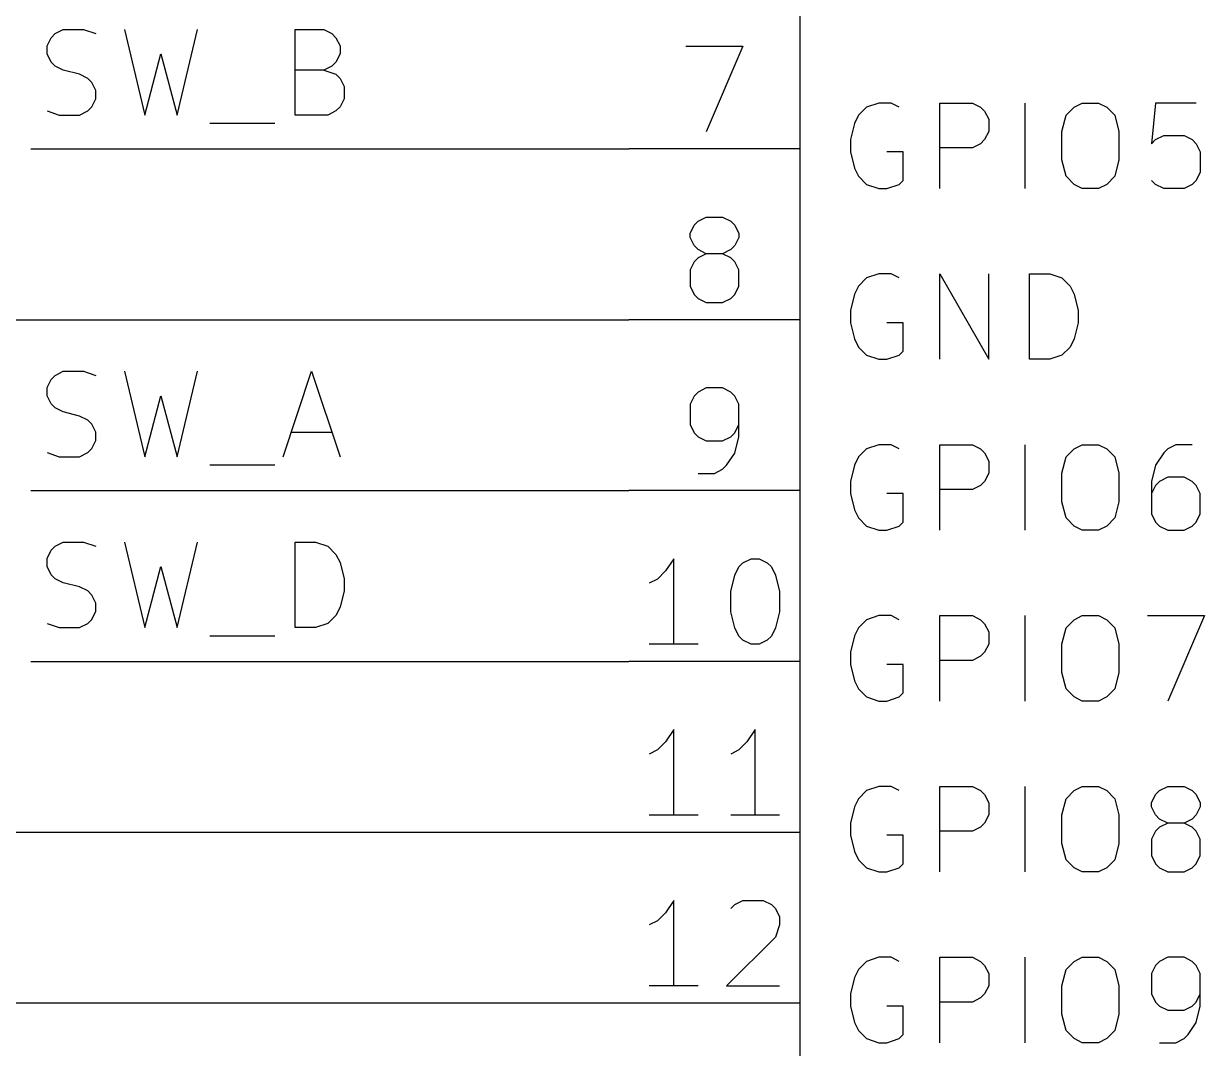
# Model space of a CAD drawing. Extents: x 0.4 to 11.3, y -7.9 to -0.4.
# Drawn here: x 4.546 to 5.237, y -2.676 to -2.077 of the extents above; entities that cross this region are included whole.
import ezdxf

# ---------------------------------------------------------------- set-up
doc = ezdxf.new("R2010")
doc.units = 0
doc.header["$MEASUREMENT"] = 0
for name, color, linetype in [('CYAN2', 4, 'CONTINUOUS'), ('GRAY1', 251, 'CONTINUOUS'), ('GREEN3', 91, 'CONTINUOUS'), ('LYELLOW', 51, 'CONTINUOUS'), ('RED2', 1, 'CONTINUOUS'), ('RED3', 11, 'CONTINUOUS')]:
    doc.layers.add(name, color=color, linetype=linetype)

msp = doc.modelspace()

# ---------------------------------------------------------------- linework, layer by layer
at = {"layer": 'CYAN2', "linetype": 'CONTINUOUS'}
for p, q in [((5.03905, -2.12551), (5.03428, -2.13028)), ((5.03905, -2.12551), (5.03428, -2.13028)), ((5.04619, -2.12313), (5.03905, -2.12551)), ((5.04619, -2.12313), (5.03905, -2.12551)), ((5.05333, -2.12313), (5.04619, -2.12313)), ((5.05333, -2.12313), (5.04619, -2.12313)), ((5.05809, -2.12551), (5.05333, -2.12313)), ((5.05809, -2.12551), (5.05333, -2.12313)), ((5.0819, -2.17313), (5.0819, -2.12313)), ((5.0819, -2.12313), (5.10095, -2.12313)), ((5.0819, -2.17313), (5.0819, -2.12313)), ((5.0819, -2.12313), (5.10095, -2.12313)), ((5.10095, -2.12313), (5.10571, -2.12551)), ((5.10095, -2.12313), (5.10571, -2.12551)), ((5.10571, -2.12551), (5.10809, -2.12789)), ((5.10571, -2.12551), (5.10809, -2.12789)), ((5.1319, -2.17313), (5.1319, -2.12313)), ((5.1319, -2.17313), (5.1319, -2.12313)), ((5.15571, -2.13028), (5.16048, -2.12551)), ((5.15571, -2.13028), (5.16048, -2.12551)), ((5.16048, -2.12551), (5.16524, -2.12313)), ((5.16048, -2.12551), (5.16524, -2.12313)), ((5.16524, -2.12313), (5.17476, -2.12313)), ((5.16524, -2.12313), (5.17476, -2.12313)), ((5.17476, -2.12313), (5.17952, -2.12551)), ((5.17476, -2.12313), (5.17952, -2.12551)), ((5.17952, -2.12551), (5.18428, -2.13028)), ((5.17952, -2.12551), (5.18428, -2.13028)), ((5.20809, -2.12313), (5.20572, -2.14694)), ((5.20809, -2.12313), (5.20572, -2.14694)), ((5.23191, -2.12313), (5.20809, -2.12313)), ((5.23191, -2.12313), (5.20809, -2.12313)), ((5.03428, -2.13028), (5.0319, -2.13504)), ((5.03428, -2.13028), (5.0319, -2.13504)), ((5.10809, -2.12789), (5.11047, -2.13265)), ((5.10809, -2.12789), (5.11047, -2.13265)), ((5.11047, -2.13265), (5.11047, -2.1398)), ((5.11047, -2.13265), (5.11047, -2.1398)), ((5.15333, -2.1398), (5.15571, -2.13028)), ((5.15333, -2.1398), (5.15571, -2.13028)), ((5.18428, -2.13028), (5.18667, -2.1398)), ((5.18428, -2.13028), (5.18667, -2.1398)), ((5.0319, -2.13504), (5.02952, -2.14456)), ((5.0319, -2.13504), (5.02952, -2.14456)), ((5.11047, -2.1398), (5.10809, -2.14456)), ((5.11047, -2.1398), (5.10809, -2.14456)), ((5.15333, -2.15646), (5.15333, -2.1398)), ((5.15333, -2.15646), (5.15333, -2.1398)), ((5.18667, -2.1398), (5.18667, -2.15646)), ((5.18667, -2.1398), (5.18667, -2.15646)), ((5.02952, -2.14456), (5.02952, -2.1517)), ((5.02952, -2.14456), (5.02952, -2.1517)), ((5.10571, -2.14694), (5.10095, -2.14932)), ((5.10571, -2.14694), (5.10095, -2.14932)), ((5.10809, -2.14456), (5.10571, -2.14694)), ((5.10809, -2.14456), (5.10571, -2.14694)), ((5.20572, -2.14694), (5.20809, -2.14456)), ((5.20572, -2.14694), (5.20809, -2.14456)), ((5.20809, -2.14456), (5.21286, -2.14218)), ((5.20809, -2.14456), (5.21286, -2.14218)), ((5.21286, -2.14218), (5.22476, -2.14218)), ((5.21286, -2.14218), (5.22476, -2.14218)), ((5.22476, -2.14218), (5.22952, -2.14456)), ((5.22476, -2.14218), (5.22952, -2.14456)), ((5.22952, -2.14456), (5.23191, -2.14694)), ((5.22952, -2.14456), (5.23191, -2.14694)), ((5.23191, -2.14694), (5.23429, -2.1517)), ((5.23191, -2.14694), (5.23429, -2.1517)), ((5.02952, -2.1517), (5.0319, -2.16122)), ((5.02952, -2.1517), (5.0319, -2.16122)), ((5.06047, -2.1517), (5.05095, -2.1517)), ((5.06047, -2.1517), (5.05095, -2.1517)), ((5.06047, -2.16837), (5.06047, -2.1517)), ((5.06047, -2.16837), (5.06047, -2.1517)), ((5.10095, -2.14932), (5.0819, -2.14932)), ((5.10095, -2.14932), (5.0819, -2.14932)), ((5.23429, -2.1517), (5.23429, -2.16361)), ((5.23429, -2.1517), (5.23429, -2.16361)), ((5.0319, -2.16122), (5.03428, -2.16599)), ((5.0319, -2.16122), (5.03428, -2.16599)), ((5.15571, -2.16599), (5.15333, -2.15646)), ((5.15571, -2.16599), (5.15333, -2.15646)), ((5.18667, -2.15646), (5.18428, -2.16599)), ((5.18667, -2.15646), (5.18428, -2.16599)), ((5.03428, -2.16599), (5.03905, -2.17075)), ((5.03428, -2.16599), (5.03905, -2.17075)), ((5.05809, -2.17075), (5.06047, -2.16837)), ((5.05809, -2.17075), (5.06047, -2.16837)), ((5.16048, -2.17075), (5.15571, -2.16599)), ((5.16048, -2.17075), (5.15571, -2.16599)), ((5.18428, -2.16599), (5.17952, -2.17075)), ((5.18428, -2.16599), (5.17952, -2.17075)), ((5.20809, -2.17075), (5.20572, -2.16837)), ((5.20809, -2.17075), (5.20572, -2.16837)), ((5.23191, -2.16837), (5.22952, -2.17075)), ((5.23191, -2.16837), (5.22952, -2.17075)), ((5.23429, -2.16361), (5.23191, -2.16837)), ((5.23429, -2.16361), (5.23191, -2.16837)), ((5.03905, -2.17075), (5.04619, -2.17313)), ((5.03905, -2.17075), (5.04619, -2.17313)), ((5.04619, -2.17313), (5.05095, -2.17313)), ((5.04619, -2.17313), (5.05095, -2.17313)), ((5.05095, -2.17313), (5.05809, -2.17075)), ((5.05095, -2.17313), (5.05809, -2.17075)), ((5.16524, -2.17313), (5.16048, -2.17075)), ((5.16524, -2.17313), (5.16048, -2.17075)), ((5.17476, -2.17313), (5.16524, -2.17313)), ((5.17476, -2.17313), (5.16524, -2.17313)), ((5.17952, -2.17075), (5.17476, -2.17313)), ((5.17952, -2.17075), (5.17476, -2.17313)), ((5.21286, -2.17313), (5.20809, -2.17075)), ((5.21286, -2.17313), (5.20809, -2.17075)), ((5.22476, -2.17313), (5.21286, -2.17313)), ((5.22476, -2.17313), (5.21286, -2.17313)), ((5.22952, -2.17075), (5.22476, -2.17313)), ((5.22952, -2.17075), (5.22476, -2.17313)), ((5.04619, -2.22313), (5.03905, -2.22551)), ((5.04619, -2.22313), (5.03905, -2.22551)), ((5.05333, -2.22313), (5.04619, -2.22313)), ((5.05333, -2.22313), (5.04619, -2.22313)), ((5.05809, -2.22551), (5.05333, -2.22313)), ((5.05809, -2.22551), (5.05333, -2.22313)), ((5.0819, -2.27313), (5.0819, -2.22313)), ((5.0819, -2.22313), (5.11047, -2.27313)), ((5.0819, -2.27313), (5.0819, -2.22313)), ((5.0819, -2.22313), (5.11047, -2.27313)), ((5.11047, -2.27313), (5.11047, -2.22313)), ((5.11047, -2.27313), (5.11047, -2.22313)), ((5.13428, -2.27313), (5.13428, -2.22313)), ((5.13428, -2.22313), (5.14619, -2.22313)), ((5.13428, -2.27313), (5.13428, -2.22313)), ((5.13428, -2.22313), (5.14619, -2.22313)), ((5.14619, -2.22313), (5.15333, -2.22551)), ((5.14619, -2.22313), (5.15333, -2.22551)), ((5.03428, -2.23028), (5.0319, -2.23504)), ((5.03428, -2.23028), (5.0319, -2.23504)), ((5.03905, -2.22551), (5.03428, -2.23028)), ((5.03905, -2.22551), (5.03428, -2.23028)), ((5.15333, -2.22551), (5.15809, -2.23028)), ((5.15333, -2.22551), (5.15809, -2.23028)), ((5.15809, -2.23028), (5.16048, -2.23504)), ((5.15809, -2.23028), (5.16048, -2.23504)), ((5.0319, -2.23504), (5.02952, -2.24456)), ((5.0319, -2.23504), (5.02952, -2.24456)), ((5.16048, -2.23504), (5.16285, -2.24456)), ((5.16048, -2.23504), (5.16285, -2.24456)), ((5.02952, -2.24456), (5.02952, -2.2517)), ((5.02952, -2.24456), (5.02952, -2.2517)), ((5.16285, -2.24456), (5.16285, -2.2517)), ((5.16285, -2.24456), (5.16285, -2.2517)), ((5.02952, -2.2517), (5.0319, -2.26122)), ((5.02952, -2.2517), (5.0319, -2.26122)), ((5.06047, -2.2517), (5.05095, -2.2517)), ((5.06047, -2.2517), (5.05095, -2.2517)), ((5.06047, -2.26837), (5.06047, -2.2517)), ((5.06047, -2.26837), (5.06047, -2.2517)), ((5.16285, -2.2517), (5.16048, -2.26122)), ((5.16285, -2.2517), (5.16048, -2.26122)), ((5.0319, -2.26122), (5.03428, -2.26599)), ((5.0319, -2.26122), (5.03428, -2.26599)), ((5.03428, -2.26599), (5.03905, -2.27075)), ((5.03428, -2.26599), (5.03905, -2.27075)), ((5.15809, -2.26599), (5.15333, -2.27075)), ((5.15809, -2.26599), (5.15333, -2.27075)), ((5.16048, -2.26122), (5.15809, -2.26599)), ((5.16048, -2.26122), (5.15809, -2.26599)), ((5.03905, -2.27075), (5.04619, -2.27313)), ((5.03905, -2.27075), (5.04619, -2.27313)), ((5.05095, -2.27313), (5.05809, -2.27075)), ((5.05095, -2.27313), (5.05809, -2.27075)), ((5.05809, -2.27075), (5.06047, -2.26837)), ((5.05809, -2.27075), (5.06047, -2.26837)), ((5.15333, -2.27075), (5.14619, -2.27313)), ((5.15333, -2.27075), (5.14619, -2.27313)), ((5.04619, -2.27313), (5.05095, -2.27313)), ((5.04619, -2.27313), (5.05095, -2.27313)), ((5.14619, -2.27313), (5.13428, -2.27313)), ((5.14619, -2.27313), (5.13428, -2.27313)), ((5.03905, -2.32551), (5.03428, -2.33028)), ((5.03905, -2.32551), (5.03428, -2.33028)), ((5.04619, -2.32313), (5.03905, -2.32551)), ((5.04619, -2.32313), (5.03905, -2.32551)), ((5.05333, -2.32313), (5.04619, -2.32313)), ((5.05333, -2.32313), (5.04619, -2.32313)), ((5.05809, -2.32551), (5.05333, -2.32313)), ((5.05809, -2.32551), (5.05333, -2.32313)), ((5.0819, -2.37313), (5.0819, -2.32313)), ((5.0819, -2.32313), (5.10095, -2.32313)), ((5.0819, -2.37313), (5.0819, -2.32313)), ((5.0819, -2.32313), (5.10095, -2.32313)), ((5.10095, -2.32313), (5.10571, -2.32551)), ((5.10095, -2.32313), (5.10571, -2.32551)), ((5.10571, -2.32551), (5.10809, -2.32789)), ((5.10571, -2.32551), (5.10809, -2.32789)), ((5.10809, -2.32789), (5.11047, -2.33265)), ((5.10809, -2.32789), (5.11047, -2.33265)), ((5.1319, -2.37313), (5.1319, -2.32313)), ((5.1319, -2.37313), (5.1319, -2.32313)), ((5.15571, -2.33028), (5.16048, -2.32551)), ((5.15571, -2.33028), (5.16048, -2.32551)), ((5.16048, -2.32551), (5.16524, -2.32313)), ((5.16048, -2.32551), (5.16524, -2.32313)), ((5.16524, -2.32313), (5.17476, -2.32313)), ((5.16524, -2.32313), (5.17476, -2.32313)), ((5.17476, -2.32313), (5.17952, -2.32551)), ((5.17476, -2.32313), (5.17952, -2.32551)), ((5.17952, -2.32551), (5.18428, -2.33028)), ((5.17952, -2.32551), (5.18428, -2.33028)), ((5.21286, -2.32789), (5.20809, -2.33504)), ((5.21286, -2.32789), (5.20809, -2.33504)), ((5.21524, -2.32551), (5.21286, -2.32789)), ((5.21524, -2.32551), (5.21286, -2.32789)), ((5.22, -2.32313), (5.21524, -2.32551)), ((5.22, -2.32313), (5.21524, -2.32551)), ((5.22952, -2.32313), (5.22, -2.32313)), ((5.22952, -2.32313), (5.22, -2.32313)), ((5.0319, -2.33504), (5.02952, -2.34456)), ((5.0319, -2.33504), (5.02952, -2.34456)), ((5.03428, -2.33028), (5.0319, -2.33504)), ((5.03428, -2.33028), (5.0319, -2.33504)), ((5.11047, -2.33265), (5.11047, -2.3398)), ((5.11047, -2.33265), (5.11047, -2.3398)), ((5.15333, -2.3398), (5.15571, -2.33028)), ((5.15333, -2.3398), (5.15571, -2.33028)), ((5.18428, -2.33028), (5.18667, -2.3398)), ((5.18428, -2.33028), (5.18667, -2.3398)), ((5.20809, -2.33504), (5.20572, -2.34456)), ((5.20809, -2.33504), (5.20572, -2.34456)), ((5.11047, -2.3398), (5.10809, -2.34456)), ((5.11047, -2.3398), (5.10809, -2.34456)), ((5.15333, -2.35646), (5.15333, -2.3398)), ((5.15333, -2.35646), (5.15333, -2.3398)), ((5.18667, -2.3398), (5.18667, -2.35646)), ((5.18667, -2.3398), (5.18667, -2.35646)), ((5.02952, -2.34456), (5.02952, -2.3517)), ((5.02952, -2.34456), (5.02952, -2.3517)), ((5.10571, -2.34694), (5.10095, -2.34932)), ((5.10571, -2.34694), (5.10095, -2.34932)), ((5.10809, -2.34456), (5.10571, -2.34694)), ((5.10809, -2.34456), (5.10571, -2.34694)), ((5.20572, -2.34456), (5.20572, -2.36361)), ((5.20572, -2.34456), (5.20572, -2.36361)), ((5.20809, -2.34694), (5.20572, -2.3517)), ((5.20809, -2.34694), (5.20572, -2.3517)), ((5.21048, -2.34456), (5.20809, -2.34694)), ((5.21048, -2.34456), (5.20809, -2.34694)), ((5.21524, -2.34218), (5.21048, -2.34456)), ((5.21524, -2.34218), (5.21048, -2.34456)), ((5.22476, -2.34218), (5.21524, -2.34218)), ((5.22476, -2.34218), (5.21524, -2.34218)), ((5.22952, -2.34456), (5.22476, -2.34218)), ((5.22952, -2.34456), (5.22476, -2.34218)), ((5.23191, -2.34694), (5.22952, -2.34456)), ((5.23191, -2.34694), (5.22952, -2.34456)), ((5.23429, -2.3517), (5.23191, -2.34694)), ((5.23429, -2.3517), (5.23191, -2.34694)), ((5.02952, -2.3517), (5.0319, -2.36122)), ((5.02952, -2.3517), (5.0319, -2.36122)), ((5.06047, -2.3517), (5.05095, -2.3517)), ((5.06047, -2.3517), (5.05095, -2.3517)), ((5.06047, -2.36837), (5.06047, -2.3517)), ((5.06047, -2.36837), (5.06047, -2.3517)), ((5.10095, -2.34932), (5.0819, -2.34932)), ((5.10095, -2.34932), (5.0819, -2.34932)), ((5.23429, -2.36361), (5.23429, -2.3517)), ((5.23429, -2.36361), (5.23429, -2.3517)), ((5.0319, -2.36122), (5.03428, -2.36599)), ((5.0319, -2.36122), (5.03428, -2.36599)), ((5.15571, -2.36599), (5.15333, -2.35646)), ((5.15571, -2.36599), (5.15333, -2.35646)), ((5.18667, -2.35646), (5.18428, -2.36599)), ((5.18667, -2.35646), (5.18428, -2.36599)), ((5.03428, -2.36599), (5.03905, -2.37075)), ((5.03428, -2.36599), (5.03905, -2.37075)), ((5.05809, -2.37075), (5.06047, -2.36837)), ((5.05809, -2.37075), (5.06047, -2.36837)), ((5.16048, -2.37075), (5.15571, -2.36599)), ((5.16048, -2.37075), (5.15571, -2.36599)), ((5.18428, -2.36599), (5.17952, -2.37075)), ((5.18428, -2.36599), (5.17952, -2.37075)), ((5.20572, -2.36361), (5.20809, -2.36837)), ((5.20572, -2.36361), (5.20809, -2.36837)), ((5.20809, -2.36837), (5.21048, -2.37075)), ((5.20809, -2.36837), (5.21048, -2.37075)), ((5.22952, -2.37075), (5.23191, -2.36837)), ((5.22952, -2.37075), (5.23191, -2.36837)), ((5.23191, -2.36837), (5.23429, -2.36361)), ((5.23191, -2.36837), (5.23429, -2.36361)), ((5.03905, -2.37075), (5.04619, -2.37313)), ((5.03905, -2.37075), (5.04619, -2.37313)), ((5.04619, -2.37313), (5.05095, -2.37313)), ((5.04619, -2.37313), (5.05095, -2.37313)), ((5.05095, -2.37313), (5.05809, -2.37075)), ((5.05095, -2.37313), (5.05809, -2.37075)), ((5.16524, -2.37313), (5.16048, -2.37075)), ((5.16524, -2.37313), (5.16048, -2.37075)), ((5.17476, -2.37313), (5.16524, -2.37313)), ((5.17476, -2.37313), (5.16524, -2.37313)), ((5.17952, -2.37075), (5.17476, -2.37313)), ((5.17952, -2.37075), (5.17476, -2.37313)), ((5.21048, -2.37075), (5.21524, -2.37313)), ((5.21048, -2.37075), (5.21524, -2.37313)), ((5.21524, -2.37313), (5.22476, -2.37313)), ((5.21524, -2.37313), (5.22476, -2.37313)), ((5.22476, -2.37313), (5.22952, -2.37075)), ((5.22476, -2.37313), (5.22952, -2.37075)), ((5.04619, -2.42313), (5.03905, -2.42551)), ((5.04619, -2.42313), (5.03905, -2.42551)), ((5.05333, -2.42313), (5.04619, -2.42313)), ((5.05333, -2.42313), (5.04619, -2.42313)), ((5.05809, -2.42551), (5.05333, -2.42313)), ((5.05809, -2.42551), (5.05333, -2.42313)), ((5.0819, -2.47313), (5.0819, -2.42313)), ((5.0819, -2.42313), (5.10095, -2.42313)), ((5.0819, -2.47313), (5.0819, -2.42313)), ((5.0819, -2.42313), (5.10095, -2.42313)), ((5.10095, -2.42313), (5.10571, -2.42551)), ((5.10095, -2.42313), (5.10571, -2.42551)), ((5.1319, -2.47313), (5.1319, -2.42313)), ((5.1319, -2.47313), (5.1319, -2.42313)), ((5.16048, -2.42551), (5.16524, -2.42313)), ((5.16048, -2.42551), (5.16524, -2.42313)), ((5.16524, -2.42313), (5.17476, -2.42313)), ((5.16524, -2.42313), (5.17476, -2.42313)), ((5.17476, -2.42313), (5.17952, -2.42551)), ((5.17476, -2.42313), (5.17952, -2.42551)), ((5.20333, -2.42313), (5.23667, -2.42313)), ((5.20333, -2.42313), (5.23667, -2.42313)), ((5.23667, -2.42313), (5.21524, -2.47313)), ((5.23667, -2.42313), (5.21524, -2.47313)), ((5.03428, -2.43028), (5.0319, -2.43504)), ((5.03428, -2.43028), (5.0319, -2.43504)), ((5.03905, -2.42551), (5.03428, -2.43028)), ((5.03905, -2.42551), (5.03428, -2.43028)), ((5.10571, -2.42551), (5.10809, -2.42789)), ((5.10571, -2.42551), (5.10809, -2.42789)), ((5.10809, -2.42789), (5.11047, -2.43265)), ((5.10809, -2.42789), (5.11047, -2.43265)), ((5.15333, -2.4398), (5.15571, -2.43028)), ((5.15333, -2.4398), (5.15571, -2.43028)), ((5.15571, -2.43028), (5.16048, -2.42551)), ((5.15571, -2.43028), (5.16048, -2.42551)), ((5.17952, -2.42551), (5.18428, -2.43028)), ((5.17952, -2.42551), (5.18428, -2.43028)), ((5.18428, -2.43028), (5.18667, -2.4398)), ((5.18428, -2.43028), (5.18667, -2.4398)), ((5.0319, -2.43504), (5.02952, -2.44456)), ((5.0319, -2.43504), (5.02952, -2.44456)), ((5.11047, -2.43265), (5.11047, -2.4398)), ((5.11047, -2.43265), (5.11047, -2.4398)), ((5.02952, -2.44456), (5.02952, -2.4517)), ((5.02952, -2.44456), (5.02952, -2.4517)), ((5.10809, -2.44456), (5.10571, -2.44694)), ((5.10809, -2.44456), (5.10571, -2.44694)), ((5.11047, -2.4398), (5.10809, -2.44456)), ((5.11047, -2.4398), (5.10809, -2.44456)), ((5.15333, -2.45646), (5.15333, -2.4398)), ((5.15333, -2.45646), (5.15333, -2.4398)), ((5.18667, -2.4398), (5.18667, -2.45646)), ((5.18667, -2.4398), (5.18667, -2.45646)), ((5.02952, -2.4517), (5.0319, -2.46122)), ((5.02952, -2.4517), (5.0319, -2.46122)), ((5.06047, -2.4517), (5.05095, -2.4517)), ((5.06047, -2.4517), (5.05095, -2.4517)), ((5.06047, -2.46837), (5.06047, -2.4517)), ((5.06047, -2.46837), (5.06047, -2.4517)), ((5.10095, -2.44932), (5.0819, -2.44932)), ((5.10095, -2.44932), (5.0819, -2.44932)), ((5.10571, -2.44694), (5.10095, -2.44932)), ((5.10571, -2.44694), (5.10095, -2.44932)), ((5.15571, -2.46599), (5.15333, -2.45646)), ((5.15571, -2.46599), (5.15333, -2.45646)), ((5.18667, -2.45646), (5.18428, -2.46599)), ((5.18667, -2.45646), (5.18428, -2.46599)), ((5.0319, -2.46122), (5.03428, -2.46599)), ((5.0319, -2.46122), (5.03428, -2.46599)), ((5.03428, -2.46599), (5.03905, -2.47075)), ((5.03428, -2.46599), (5.03905, -2.47075)), ((5.16048, -2.47075), (5.15571, -2.46599)), ((5.16048, -2.47075), (5.15571, -2.46599)), ((5.18428, -2.46599), (5.17952, -2.47075)), ((5.18428, -2.46599), (5.17952, -2.47075)), ((5.03905, -2.47075), (5.04619, -2.47313)), ((5.03905, -2.47075), (5.04619, -2.47313)), ((5.04619, -2.47313), (5.05095, -2.47313)), ((5.04619, -2.47313), (5.05095, -2.47313)), ((5.05095, -2.47313), (5.05809, -2.47075)), ((5.05095, -2.47313), (5.05809, -2.47075)), ((5.05809, -2.47075), (5.06047, -2.46837)), ((5.05809, -2.47075), (5.06047, -2.46837)), ((5.16524, -2.47313), (5.16048, -2.47075)), ((5.16524, -2.47313), (5.16048, -2.47075)), ((5.17476, -2.47313), (5.16524, -2.47313)), ((5.17476, -2.47313), (5.16524, -2.47313)), ((5.17952, -2.47075), (5.17476, -2.47313)), ((5.17952, -2.47075), (5.17476, -2.47313)), ((5.03905, -2.52551), (5.03428, -2.53028)), ((5.03905, -2.52551), (5.03428, -2.53028)), ((5.04619, -2.52313), (5.03905, -2.52551)), ((5.04619, -2.52313), (5.03905, -2.52551)), ((5.05333, -2.52313), (5.04619, -2.52313)), ((5.05333, -2.52313), (5.04619, -2.52313)), ((5.05809, -2.52551), (5.05333, -2.52313)), ((5.05809, -2.52551), (5.05333, -2.52313)), ((5.0819, -2.57313), (5.0819, -2.52313)), ((5.0819, -2.52313), (5.10095, -2.52313)), ((5.0819, -2.57313), (5.0819, -2.52313)), ((5.0819, -2.52313), (5.10095, -2.52313)), ((5.10095, -2.52313), (5.10571, -2.52551)), ((5.10095, -2.52313), (5.10571, -2.52551)), ((5.10571, -2.52551), (5.10809, -2.52789)), ((5.10571, -2.52551), (5.10809, -2.52789)), ((5.10809, -2.52789), (5.11047, -2.53265)), ((5.10809, -2.52789), (5.11047, -2.53265)), ((5.1319, -2.57313), (5.1319, -2.52313)), ((5.1319, -2.57313), (5.1319, -2.52313)), ((5.15571, -2.53028), (5.16048, -2.52551)), ((5.15571, -2.53028), (5.16048, -2.52551)), ((5.16048, -2.52551), (5.16524, -2.52313)), ((5.16048, -2.52551), (5.16524, -2.52313)), ((5.16524, -2.52313), (5.17476, -2.52313)), ((5.16524, -2.52313), (5.17476, -2.52313)), ((5.17476, -2.52313), (5.17952, -2.52551)), ((5.17476, -2.52313), (5.17952, -2.52551)), ((5.17952, -2.52551), (5.18428, -2.53028)), ((5.17952, -2.52551), (5.18428, -2.53028)), ((5.20572, -2.53265), (5.20809, -2.52789)), ((5.20572, -2.53265), (5.20809, -2.52789)), ((5.20809, -2.52789), (5.21048, -2.52551)), ((5.20809, -2.52789), (5.21048, -2.52551)), ((5.21048, -2.52551), (5.21524, -2.52313)), ((5.21048, -2.52551), (5.21524, -2.52313)), ((5.21524, -2.52313), (5.22476, -2.52313)), ((5.21524, -2.52313), (5.22476, -2.52313)), ((5.22476, -2.52313), (5.22952, -2.52551)), ((5.22476, -2.52313), (5.22952, -2.52551)), ((5.22952, -2.52551), (5.23191, -2.52789)), ((5.22952, -2.52551), (5.23191, -2.52789)), ((5.23191, -2.52789), (5.23429, -2.53265)), ((5.23191, -2.52789), (5.23429, -2.53265)), ((5.0319, -2.53504), (5.02952, -2.54456)), ((5.0319, -2.53504), (5.02952, -2.54456)), ((5.03428, -2.53028), (5.0319, -2.53504)), ((5.03428, -2.53028), (5.0319, -2.53504)), ((5.11047, -2.53265), (5.11047, -2.5398)), ((5.11047, -2.53265), (5.11047, -2.5398)), ((5.15333, -2.5398), (5.15571, -2.53028)), ((5.15333, -2.5398), (5.15571, -2.53028)), ((5.18428, -2.53028), (5.18667, -2.5398)), ((5.18428, -2.53028), (5.18667, -2.5398)), ((5.20572, -2.53504), (5.20572, -2.53265)), ((5.20572, -2.53504), (5.20572, -2.53265)), ((5.20809, -2.5398), (5.20572, -2.53504)), ((5.20809, -2.5398), (5.20572, -2.53504)), ((5.23429, -2.53504), (5.23191, -2.5398)), ((5.23429, -2.53504), (5.23191, -2.5398)), ((5.23429, -2.53265), (5.23429, -2.53504)), ((5.23429, -2.53265), (5.23429, -2.53504)), ((5.11047, -2.5398), (5.10809, -2.54456)), ((5.11047, -2.5398), (5.10809, -2.54456)), ((5.15333, -2.55646), (5.15333, -2.5398)), ((5.15333, -2.55646), (5.15333, -2.5398)), ((5.18667, -2.5398), (5.18667, -2.55646)), ((5.18667, -2.5398), (5.18667, -2.55646)), ((5.21048, -2.54218), (5.20809, -2.5398)), ((5.21048, -2.54218), (5.20809, -2.5398)), ((5.21524, -2.54456), (5.21048, -2.54218)), ((5.21524, -2.54456), (5.21048, -2.54218)), ((5.22952, -2.54218), (5.22476, -2.54456)), ((5.22952, -2.54218), (5.22476, -2.54456)), ((5.23191, -2.5398), (5.22952, -2.54218)), ((5.23191, -2.5398), (5.22952, -2.54218)), ((5.02952, -2.54456), (5.02952, -2.5517)), ((5.02952, -2.54456), (5.02952, -2.5517)), ((5.10571, -2.54694), (5.10095, -2.54932)), ((5.10571, -2.54694), (5.10095, -2.54932)), ((5.10809, -2.54456), (5.10571, -2.54694)), ((5.10809, -2.54456), (5.10571, -2.54694)), ((5.21048, -2.54694), (5.20809, -2.54932)), ((5.21048, -2.54694), (5.20809, -2.54932)), ((5.21524, -2.54456), (5.21048, -2.54694)), ((5.21524, -2.54456), (5.21048, -2.54694)), ((5.22476, -2.54456), (5.21524, -2.54456)), ((5.22476, -2.54456), (5.21524, -2.54456)), ((5.22952, -2.54694), (5.22476, -2.54456)), ((5.22952, -2.54694), (5.22476, -2.54456)), ((5.23191, -2.54932), (5.22952, -2.54694)), ((5.23191, -2.54932), (5.22952, -2.54694)), ((5.02952, -2.5517), (5.0319, -2.56122)), ((5.02952, -2.5517), (5.0319, -2.56122)), ((5.06047, -2.5517), (5.05095, -2.5517)), ((5.06047, -2.5517), (5.05095, -2.5517)), ((5.06047, -2.56837), (5.06047, -2.5517)), ((5.06047, -2.56837), (5.06047, -2.5517)), ((5.10095, -2.54932), (5.0819, -2.54932)), ((5.10095, -2.54932), (5.0819, -2.54932)), ((5.20809, -2.54932), (5.20572, -2.55408)), ((5.20809, -2.54932), (5.20572, -2.55408)), ((5.20572, -2.55408), (5.20572, -2.56361)), ((5.20572, -2.55408), (5.20572, -2.56361)), ((5.23429, -2.55408), (5.23191, -2.54932)), ((5.23429, -2.55408), (5.23191, -2.54932)), ((5.23429, -2.56361), (5.23429, -2.55408)), ((5.23429, -2.56361), (5.23429, -2.55408)), ((5.0319, -2.56122), (5.03428, -2.56599)), ((5.0319, -2.56122), (5.03428, -2.56599)), ((5.15571, -2.56599), (5.15333, -2.55646)), ((5.15571, -2.56599), (5.15333, -2.55646)), ((5.18667, -2.55646), (5.18428, -2.56599)), ((5.18667, -2.55646), (5.18428, -2.56599)), ((5.03428, -2.56599), (5.03905, -2.57075)), ((5.03428, -2.56599), (5.03905, -2.57075)), ((5.05809, -2.57075), (5.06047, -2.56837)), ((5.05809, -2.57075), (5.06047, -2.56837)), ((5.16048, -2.57075), (5.15571, -2.56599)), ((5.16048, -2.57075), (5.15571, -2.56599)), ((5.18428, -2.56599), (5.17952, -2.57075)), ((5.18428, -2.56599), (5.17952, -2.57075)), ((5.20572, -2.56361), (5.20809, -2.56837)), ((5.20572, -2.56361), (5.20809, -2.56837)), ((5.20809, -2.56837), (5.21048, -2.57075)), ((5.20809, -2.56837), (5.21048, -2.57075)), ((5.22952, -2.57075), (5.23191, -2.56837)), ((5.22952, -2.57075), (5.23191, -2.56837)), ((5.23191, -2.56837), (5.23429, -2.56361)), ((5.23191, -2.56837), (5.23429, -2.56361)), ((5.03905, -2.57075), (5.04619, -2.57313)), ((5.03905, -2.57075), (5.04619, -2.57313)), ((5.04619, -2.57313), (5.05095, -2.57313)), ((5.04619, -2.57313), (5.05095, -2.57313)), ((5.05095, -2.57313), (5.05809, -2.57075)), ((5.05095, -2.57313), (5.05809, -2.57075)), ((5.16524, -2.57313), (5.16048, -2.57075)), ((5.16524, -2.57313), (5.16048, -2.57075)), ((5.17476, -2.57313), (5.16524, -2.57313)), ((5.17476, -2.57313), (5.16524, -2.57313)), ((5.17952, -2.57075), (5.17476, -2.57313)), ((5.17952, -2.57075), (5.17476, -2.57313)), ((5.21048, -2.57075), (5.21524, -2.57313)), ((5.21048, -2.57075), (5.21524, -2.57313)), ((5.21524, -2.57313), (5.22476, -2.57313)), ((5.21524, -2.57313), (5.22476, -2.57313)), ((5.22476, -2.57313), (5.22952, -2.57075)), ((5.22476, -2.57313), (5.22952, -2.57075)), ((5.04619, -2.62313), (5.03905, -2.62551)), ((5.04619, -2.62313), (5.03905, -2.62551)), ((5.05333, -2.62313), (5.04619, -2.62313)), ((5.05333, -2.62313), (5.04619, -2.62313)), ((5.05809, -2.62551), (5.05333, -2.62313)), ((5.05809, -2.62551), (5.05333, -2.62313)), ((5.0819, -2.67313), (5.0819, -2.62313)), ((5.0819, -2.62313), (5.10095, -2.62313)), ((5.0819, -2.67313), (5.0819, -2.62313)), ((5.0819, -2.62313), (5.10095, -2.62313)), ((5.10095, -2.62313), (5.10571, -2.62551)), ((5.10095, -2.62313), (5.10571, -2.62551)), ((5.1319, -2.67313), (5.1319, -2.62313)), ((5.1319, -2.67313), (5.1319, -2.62313)), ((5.16048, -2.62551), (5.16524, -2.62313)), ((5.16048, -2.62551), (5.16524, -2.62313)), ((5.16524, -2.62313), (5.17476, -2.62313)), ((5.16524, -2.62313), (5.17476, -2.62313)), ((5.17476, -2.62313), (5.17952, -2.62551)), ((5.17476, -2.62313), (5.17952, -2.62551)), ((5.21524, -2.62313), (5.21048, -2.62551)), ((5.21524, -2.62313), (5.21048, -2.62551)), ((5.22476, -2.62313), (5.21524, -2.62313)), ((5.22476, -2.62313), (5.21524, -2.62313)), ((5.22952, -2.62551), (5.22476, -2.62313)), ((5.22952, -2.62551), (5.22476, -2.62313)), ((5.03428, -2.63028), (5.0319, -2.63504)), ((5.03428, -2.63028), (5.0319, -2.63504)), ((5.03905, -2.62551), (5.03428, -2.63028)), ((5.03905, -2.62551), (5.03428, -2.63028)), ((5.10571, -2.62551), (5.10809, -2.62789)), ((5.10571, -2.62551), (5.10809, -2.62789)), ((5.10809, -2.62789), (5.11047, -2.63265)), ((5.10809, -2.62789), (5.11047, -2.63265)), ((5.15333, -2.6398), (5.15571, -2.63028)), ((5.15333, -2.6398), (5.15571, -2.63028)), ((5.15571, -2.63028), (5.16048, -2.62551)), ((5.15571, -2.63028), (5.16048, -2.62551)), ((5.17952, -2.62551), (5.18428, -2.63028)), ((5.17952, -2.62551), (5.18428, -2.63028)), ((5.18428, -2.63028), (5.18667, -2.6398)), ((5.18428, -2.63028), (5.18667, -2.6398)), ((5.20809, -2.62789), (5.20572, -2.63265)), ((5.20809, -2.62789), (5.20572, -2.63265)), ((5.21048, -2.62551), (5.20809, -2.62789)), ((5.21048, -2.62551), (5.20809, -2.62789)), ((5.23191, -2.62789), (5.22952, -2.62551)), ((5.23191, -2.62789), (5.22952, -2.62551)), ((5.23429, -2.63265), (5.23191, -2.62789)), ((5.23429, -2.63265), (5.23191, -2.62789)), ((5.0319, -2.63504), (5.02952, -2.64456)), ((5.0319, -2.63504), (5.02952, -2.64456)), ((5.11047, -2.63265), (5.11047, -2.6398)), ((5.11047, -2.63265), (5.11047, -2.6398)), ((5.20572, -2.63265), (5.20572, -2.64456)), ((5.20572, -2.63265), (5.20572, -2.64456)), ((5.23429, -2.6517), (5.23429, -2.63265)), ((5.23429, -2.6517), (5.23429, -2.63265)), ((5.02952, -2.64456), (5.02952, -2.6517)), ((5.02952, -2.64456), (5.02952, -2.6517)), ((5.10809, -2.64456), (5.10571, -2.64694)), ((5.10809, -2.64456), (5.10571, -2.64694)), ((5.11047, -2.6398), (5.10809, -2.64456)), ((5.11047, -2.6398), (5.10809, -2.64456)), ((5.15333, -2.65646), (5.15333, -2.6398)), ((5.15333, -2.65646), (5.15333, -2.6398)), ((5.18667, -2.6398), (5.18667, -2.65646)), ((5.18667, -2.6398), (5.18667, -2.65646)), ((5.20572, -2.64456), (5.20809, -2.64932)), ((5.20572, -2.64456), (5.20809, -2.64932)), ((5.23191, -2.64932), (5.23429, -2.64456)), ((5.23191, -2.64932), (5.23429, -2.64456)), ((5.02952, -2.6517), (5.0319, -2.66122)), ((5.02952, -2.6517), (5.0319, -2.66122)), ((5.06047, -2.6517), (5.05095, -2.6517)), ((5.06047, -2.6517), (5.05095, -2.6517)), ((5.06047, -2.66837), (5.06047, -2.6517)), ((5.06047, -2.66837), (5.06047, -2.6517)), ((5.10095, -2.64932), (5.0819, -2.64932)), ((5.10095, -2.64932), (5.0819, -2.64932)), ((5.10571, -2.64694), (5.10095, -2.64932)), ((5.10571, -2.64694), (5.10095, -2.64932)), ((5.20809, -2.64932), (5.21048, -2.6517)), ((5.20809, -2.64932), (5.21048, -2.6517)), ((5.21048, -2.6517), (5.21524, -2.65408)), ((5.21048, -2.6517), (5.21524, -2.65408)), ((5.22476, -2.65408), (5.22952, -2.6517)), ((5.22476, -2.65408), (5.22952, -2.6517)), ((5.22952, -2.6517), (5.23191, -2.64932)), ((5.22952, -2.6517), (5.23191, -2.64932)), ((5.23191, -2.66122), (5.23429, -2.6517)), ((5.23191, -2.66122), (5.23429, -2.6517)), ((5.15571, -2.66599), (5.15333, -2.65646)), ((5.15571, -2.66599), (5.15333, -2.65646)), ((5.18667, -2.65646), (5.18428, -2.66599)), ((5.18667, -2.65646), (5.18428, -2.66599)), ((5.21524, -2.65408), (5.22476, -2.65408)), ((5.21524, -2.65408), (5.22476, -2.65408)), ((5.0319, -2.66122), (5.03428, -2.66599)), ((5.0319, -2.66122), (5.03428, -2.66599)), ((5.03428, -2.66599), (5.03905, -2.67075)), ((5.03428, -2.66599), (5.03905, -2.67075)), ((5.16048, -2.67075), (5.15571, -2.66599)), ((5.16048, -2.67075), (5.15571, -2.66599)), ((5.18428, -2.66599), (5.17952, -2.67075)), ((5.18428, -2.66599), (5.17952, -2.67075)), ((5.22714, -2.66837), (5.23191, -2.66122)), ((5.22714, -2.66837), (5.23191, -2.66122)), ((5.03905, -2.67075), (5.04619, -2.67313)), ((5.03905, -2.67075), (5.04619, -2.67313)), ((5.04619, -2.67313), (5.05095, -2.67313)), ((5.04619, -2.67313), (5.05095, -2.67313)), ((5.05095, -2.67313), (5.05809, -2.67075)), ((5.05095, -2.67313), (5.05809, -2.67075)), ((5.05809, -2.67075), (5.06047, -2.66837)), ((5.05809, -2.67075), (5.06047, -2.66837)), ((5.16524, -2.67313), (5.16048, -2.67075)), ((5.16524, -2.67313), (5.16048, -2.67075)), ((5.17476, -2.67313), (5.16524, -2.67313)), ((5.17476, -2.67313), (5.16524, -2.67313)), ((5.17952, -2.67075), (5.17476, -2.67313)), ((5.17952, -2.67075), (5.17476, -2.67313)), ((5.21048, -2.67313), (5.22, -2.67313)), ((5.21048, -2.67313), (5.22, -2.67313)), ((5.22, -2.67313), (5.22476, -2.67075)), ((5.22, -2.67313), (5.22476, -2.67075)), ((5.22476, -2.67075), (5.22714, -2.66837)), ((5.22476, -2.67075), (5.22714, -2.66837))]:
    msp.add_line(p, q, dxfattribs=at)
at = {"layer": 'GRAY1', "linetype": 'CONTINUOUS'}
for p, q in [((4.55952, -2.08965), (4.5619, -2.08489)), ((4.5619, -2.08489), (4.56428, -2.08251)), ((4.56428, -2.08251), (4.56905, -2.08013)), ((4.56905, -2.08013), (4.58095, -2.08013)), ((4.58095, -2.08013), (4.58809, -2.08251)), ((4.60476, -2.08013), (4.61667, -2.13013)), ((4.63571, -2.13013), (4.64762, -2.08013)), ((4.70476, -2.13013), (4.70476, -2.08013)), ((4.70476, -2.08013), (4.72143, -2.08013)), ((4.72143, -2.08013), (4.72619, -2.08251)), ((4.72619, -2.08251), (4.72857, -2.08489)), ((4.72857, -2.08489), (4.73095, -2.08965)), ((4.55952, -2.09441), (4.55952, -2.08965)), ((4.73095, -2.08965), (4.73095, -2.09441)), ((4.5619, -2.09917), (4.55952, -2.09441)), ((4.56428, -2.10156), (4.5619, -2.09917)), ((4.61667, -2.13013), (4.62619, -2.09441)), ((4.62619, -2.09441), (4.63571, -2.13013)), ((4.72857, -2.09917), (4.72619, -2.10156)), ((4.73095, -2.09441), (4.72857, -2.09917)), ((4.56905, -2.10394), (4.56428, -2.10156)), ((4.57857, -2.10632), (4.56905, -2.10394)), ((4.58333, -2.1087), (4.57857, -2.10632)), ((4.72143, -2.10394), (4.70476, -2.10394)), ((4.72619, -2.10156), (4.72143, -2.10394)), ((4.72143, -2.10394), (4.72857, -2.10632)), ((4.72857, -2.10632), (4.73095, -2.1087)), ((4.58571, -2.11108), (4.58333, -2.1087)), ((4.58809, -2.11584), (4.58571, -2.11108)), ((4.73095, -2.1087), (4.73333, -2.11346)), ((4.73333, -2.11346), (4.73333, -2.1206)), ((4.58571, -2.12537), (4.58809, -2.1206)), ((4.58809, -2.1206), (4.58809, -2.11584)), ((4.73333, -2.1206), (4.73095, -2.12537)), ((4.55952, -2.12775), (4.56667, -2.13013)), ((4.57857, -2.13013), (4.58333, -2.12775)), ((4.58333, -2.12775), (4.58571, -2.12537)), ((4.72857, -2.12775), (4.7238, -2.13013)), ((4.73095, -2.12537), (4.72857, -2.12775)), ((4.56667, -2.13013), (4.57857, -2.13013)), ((4.7238, -2.13013), (4.70476, -2.13013)), ((4.65476, -2.13489), (4.69285, -2.13489)), ((4.55952, -2.28965), (4.5619, -2.28489)), ((4.5619, -2.28489), (4.56428, -2.28251)), ((4.56428, -2.28251), (4.56905, -2.28013)), ((4.56905, -2.28013), (4.58095, -2.28013)), ((4.58095, -2.28013), (4.58809, -2.28251)), ((4.60476, -2.28013), (4.61667, -2.33013)), ((4.63571, -2.33013), (4.64762, -2.28013)), ((4.69761, -2.33013), (4.71428, -2.28013)), ((4.71428, -2.28013), (4.73095, -2.33013)), ((4.55952, -2.29441), (4.55952, -2.28965)), ((4.5619, -2.29917), (4.55952, -2.29441)), ((4.56428, -2.30156), (4.5619, -2.29917)), ((4.61667, -2.33013), (4.62619, -2.29441)), ((4.62619, -2.29441), (4.63571, -2.33013)), ((4.56905, -2.30394), (4.56428, -2.30156)), ((4.57857, -2.30632), (4.56905, -2.30394)), ((4.58333, -2.3087), (4.57857, -2.30632)), ((4.58571, -2.31108), (4.58333, -2.3087)), ((4.58809, -2.31584), (4.58571, -2.31108)), ((4.58571, -2.32537), (4.58809, -2.3206)), ((4.58809, -2.3206), (4.58809, -2.31584)), ((4.70238, -2.31584), (4.72619, -2.31584)), ((4.55952, -2.32775), (4.56667, -2.33013)), ((4.57857, -2.33013), (4.58333, -2.32775)), ((4.58333, -2.32775), (4.58571, -2.32537)), ((4.56667, -2.33013), (4.57857, -2.33013)), ((4.65476, -2.33489), (4.69285, -2.33489)), ((4.5619, -2.38489), (4.56428, -2.38251)), ((4.56428, -2.38251), (4.56905, -2.38013)), ((4.56905, -2.38013), (4.58095, -2.38013)), ((4.58095, -2.38013), (4.58809, -2.38251)), ((4.60476, -2.38013), (4.61667, -2.43013)), ((4.63571, -2.43013), (4.64762, -2.38013)), ((4.70476, -2.43013), (4.70476, -2.38013)), ((4.70476, -2.38013), (4.71666, -2.38013)), ((4.71666, -2.38013), (4.7238, -2.38251)), ((4.7238, -2.38251), (4.72857, -2.38727)), ((4.55952, -2.38965), (4.5619, -2.38489)), ((4.55952, -2.39441), (4.55952, -2.38965)), ((4.72857, -2.38727), (4.73095, -2.39203)), ((4.5619, -2.39917), (4.55952, -2.39441)), ((4.61667, -2.43013), (4.62619, -2.39441)), ((4.62619, -2.39441), (4.63571, -2.43013)), ((4.73095, -2.39203), (4.73333, -2.40156)), ((4.56428, -2.40156), (4.5619, -2.39917)), ((4.56905, -2.40394), (4.56428, -2.40156)), ((4.57857, -2.40632), (4.56905, -2.40394)), ((4.73333, -2.40156), (4.73333, -2.4087)), ((4.58333, -2.4087), (4.57857, -2.40632)), ((4.58571, -2.41108), (4.58333, -2.4087)), ((4.73333, -2.4087), (4.73095, -2.41822)), ((4.58809, -2.41584), (4.58571, -2.41108)), ((4.58809, -2.4206), (4.58809, -2.41584)), ((4.58571, -2.42537), (4.58809, -2.4206)), ((4.72857, -2.42298), (4.7238, -2.42775)), ((4.73095, -2.41822), (4.72857, -2.42298)), ((4.55952, -2.42775), (4.56667, -2.43013)), ((4.56667, -2.43013), (4.57857, -2.43013)), ((4.57857, -2.43013), (4.58333, -2.42775)), ((4.58333, -2.42775), (4.58571, -2.42537)), ((4.71666, -2.43013), (4.70476, -2.43013)), ((4.7238, -2.42775), (4.71666, -2.43013)), ((4.65476, -2.43489), (4.69285, -2.43489))]:
    msp.add_line(p, q, dxfattribs=at)
at = {"layer": 'GREEN3', "linetype": 'CONTINUOUS'}
for p, q in [((4.55, -2.15), (4.9, -2.15)), ((4.3, -2.25), (4.9, -2.25)), ((4.55, -2.35), (4.9, -2.35)), ((4.55, -2.45), (4.9, -2.45)), ((4.9, -2.55), (4.5, -2.55)), ((4.9, -2.65), (4.5, -2.65))]:
    msp.add_line(p, q, dxfattribs=at)
at = {"layer": 'LYELLOW', "linetype": 'CONTINUOUS'}
msp.add_line((5, -1.45), (5, -3.55), dxfattribs=at)
at = {"layer": 'RED2', "linetype": 'CONTINUOUS'}
for p, q in [((5, -1.45), (5, -3.55)), ((5, -2.15), (4.9, -2.15)), ((5, -2.15), (4.9, -2.15)), ((5, -2.25), (4.9, -2.25)), ((5, -2.25), (4.9, -2.25)), ((5, -2.35), (4.9, -2.35)), ((5, -2.35), (4.9, -2.35)), ((5, -2.45), (4.9, -2.45)), ((5, -2.45), (4.9, -2.45)), ((5, -2.55), (4.9, -2.55)), ((5, -2.55), (4.9, -2.55)), ((5, -2.65), (4.9, -2.65)), ((5, -2.65), (4.9, -2.65))]:
    msp.add_line(p, q, dxfattribs=at)
at = {"layer": 'RED3', "linetype": 'CONTINUOUS'}
for p, q in [((4.93333, -2.08988), (4.96667, -2.08988)), ((4.93333, -2.08988), (4.96667, -2.08988)), ((4.96667, -2.08988), (4.94524, -2.13988)), ((4.96667, -2.08988), (4.94524, -2.13988)), ((4.94048, -2.19226), (4.94524, -2.18988)), ((4.94048, -2.19226), (4.94524, -2.18988)), ((4.94524, -2.18988), (4.95476, -2.18988)), ((4.94524, -2.18988), (4.95476, -2.18988)), ((4.95476, -2.18988), (4.95952, -2.19226)), ((4.95476, -2.18988), (4.95952, -2.19226)), ((4.93572, -2.1994), (4.93809, -2.19464)), ((4.93572, -2.1994), (4.93809, -2.19464)), ((4.93809, -2.19464), (4.94048, -2.19226)), ((4.93809, -2.19464), (4.94048, -2.19226)), ((4.95952, -2.19226), (4.96191, -2.19464)), ((4.95952, -2.19226), (4.96191, -2.19464)), ((4.96191, -2.19464), (4.96429, -2.1994)), ((4.96191, -2.19464), (4.96429, -2.1994)), ((4.93572, -2.20178), (4.93572, -2.1994)), ((4.93572, -2.20178), (4.93572, -2.1994)), ((4.93809, -2.20655), (4.93572, -2.20178)), ((4.93809, -2.20655), (4.93572, -2.20178)), ((4.96429, -2.20178), (4.96191, -2.20655)), ((4.96429, -2.20178), (4.96191, -2.20655)), ((4.96429, -2.1994), (4.96429, -2.20178)), ((4.96429, -2.1994), (4.96429, -2.20178)), ((4.94048, -2.20893), (4.93809, -2.20655)), ((4.94048, -2.20893), (4.93809, -2.20655)), ((4.94524, -2.21131), (4.94048, -2.20893)), ((4.94524, -2.21131), (4.94048, -2.20893)), ((4.95952, -2.20893), (4.95476, -2.21131)), ((4.95952, -2.20893), (4.95476, -2.21131)), ((4.96191, -2.20655), (4.95952, -2.20893)), ((4.96191, -2.20655), (4.95952, -2.20893)), ((4.93809, -2.21607), (4.93572, -2.22083)), ((4.93809, -2.21607), (4.93572, -2.22083)), ((4.94048, -2.21369), (4.93809, -2.21607)), ((4.94048, -2.21369), (4.93809, -2.21607)), ((4.94524, -2.21131), (4.94048, -2.21369)), ((4.94524, -2.21131), (4.94048, -2.21369)), ((4.95476, -2.21131), (4.94524, -2.21131)), ((4.95476, -2.21131), (4.94524, -2.21131)), ((4.95952, -2.21369), (4.95476, -2.21131)), ((4.95952, -2.21369), (4.95476, -2.21131)), ((4.96191, -2.21607), (4.95952, -2.21369)), ((4.96191, -2.21607), (4.95952, -2.21369)), ((4.96429, -2.22083), (4.96191, -2.21607)), ((4.96429, -2.22083), (4.96191, -2.21607)), ((4.93572, -2.22083), (4.93572, -2.23035)), ((4.93572, -2.22083), (4.93572, -2.23035)), ((4.96429, -2.23035), (4.96429, -2.22083)), ((4.96429, -2.23035), (4.96429, -2.22083)), ((4.93572, -2.23035), (4.93809, -2.23512)), ((4.93572, -2.23035), (4.93809, -2.23512)), ((4.96191, -2.23512), (4.96429, -2.23035)), ((4.96191, -2.23512), (4.96429, -2.23035)), ((4.93809, -2.23512), (4.94048, -2.2375)), ((4.93809, -2.23512), (4.94048, -2.2375)), ((4.94048, -2.2375), (4.94524, -2.23988)), ((4.94048, -2.2375), (4.94524, -2.23988)), ((4.95476, -2.23988), (4.95952, -2.2375)), ((4.95476, -2.23988), (4.95952, -2.2375)), ((4.95952, -2.2375), (4.96191, -2.23512)), ((4.95952, -2.2375), (4.96191, -2.23512)), ((4.94524, -2.23988), (4.95476, -2.23988)), ((4.94524, -2.23988), (4.95476, -2.23988)), ((4.94048, -2.29226), (4.93809, -2.29464)), ((4.94048, -2.29226), (4.93809, -2.29464)), ((4.94524, -2.28988), (4.94048, -2.29226)), ((4.94524, -2.28988), (4.94048, -2.29226)), ((4.95476, -2.28988), (4.94524, -2.28988)), ((4.95476, -2.28988), (4.94524, -2.28988)), ((4.95952, -2.29226), (4.95476, -2.28988)), ((4.95952, -2.29226), (4.95476, -2.28988)), ((4.96191, -2.29464), (4.95952, -2.29226)), ((4.96191, -2.29464), (4.95952, -2.29226)), ((4.93809, -2.29464), (4.93572, -2.2994)), ((4.93809, -2.29464), (4.93572, -2.2994)), ((4.93572, -2.2994), (4.93572, -2.31131)), ((4.93572, -2.2994), (4.93572, -2.31131)), ((4.96429, -2.2994), (4.96191, -2.29464)), ((4.96429, -2.2994), (4.96191, -2.29464)), ((4.96429, -2.31845), (4.96429, -2.2994)), ((4.96429, -2.31845), (4.96429, -2.2994)), ((4.93572, -2.31131), (4.93809, -2.31607)), ((4.93572, -2.31131), (4.93809, -2.31607)), ((4.96191, -2.31607), (4.96429, -2.31131)), ((4.96191, -2.31607), (4.96429, -2.31131)), ((4.93809, -2.31607), (4.94048, -2.31845)), ((4.93809, -2.31607), (4.94048, -2.31845)), ((4.94048, -2.31845), (4.94524, -2.32083)), ((4.94048, -2.31845), (4.94524, -2.32083)), ((4.94524, -2.32083), (4.95476, -2.32083)), ((4.94524, -2.32083), (4.95476, -2.32083)), ((4.95476, -2.32083), (4.95952, -2.31845)), ((4.95476, -2.32083), (4.95952, -2.31845)), ((4.95952, -2.31845), (4.96191, -2.31607)), ((4.95952, -2.31845), (4.96191, -2.31607)), ((4.96191, -2.32797), (4.96429, -2.31845)), ((4.96191, -2.32797), (4.96429, -2.31845)), ((4.95714, -2.33512), (4.96191, -2.32797)), ((4.95714, -2.33512), (4.96191, -2.32797)), ((4.94048, -2.33988), (4.95, -2.33988)), ((4.94048, -2.33988), (4.95, -2.33988)), ((4.95, -2.33988), (4.95476, -2.3375)), ((4.95, -2.33988), (4.95476, -2.3375)), ((4.95476, -2.3375), (4.95714, -2.33512)), ((4.95476, -2.3375), (4.95714, -2.33512)), ((4.92619, -2.38988), (4.92143, -2.39702)), ((4.92619, -2.38988), (4.92143, -2.39702)), ((4.92619, -2.43988), (4.92619, -2.38988)), ((4.92619, -2.43988), (4.92619, -2.38988)), ((4.96667, -2.39226), (4.97143, -2.38988)), ((4.96667, -2.39226), (4.97143, -2.38988)), ((4.97143, -2.38988), (4.97619, -2.38988)), ((4.97143, -2.38988), (4.97619, -2.38988)), ((4.97619, -2.38988), (4.98095, -2.39226)), ((4.97619, -2.38988), (4.98095, -2.39226)), ((4.92143, -2.39702), (4.91667, -2.40178)), ((4.92143, -2.39702), (4.91667, -2.40178)), ((4.9619, -2.3994), (4.96428, -2.39464)), ((4.9619, -2.3994), (4.96428, -2.39464)), ((4.96428, -2.39464), (4.96667, -2.39226)), ((4.96428, -2.39464), (4.96667, -2.39226)), ((4.98095, -2.39226), (4.98333, -2.39464)), ((4.98095, -2.39226), (4.98333, -2.39464)), ((4.98333, -2.39464), (4.98571, -2.3994)), ((4.98333, -2.39464), (4.98571, -2.3994)), ((4.91667, -2.40178), (4.91191, -2.40417)), ((4.91667, -2.40178), (4.91191, -2.40417)), ((4.95952, -2.40893), (4.9619, -2.3994)), ((4.95952, -2.40893), (4.9619, -2.3994)), ((4.98571, -2.3994), (4.98809, -2.40893)), ((4.98571, -2.3994), (4.98809, -2.40893)), ((4.95952, -2.42083), (4.95952, -2.40893)), ((4.95952, -2.42083), (4.95952, -2.40893)), ((4.98809, -2.40893), (4.98809, -2.42083)), ((4.98809, -2.40893), (4.98809, -2.42083)), ((4.9619, -2.43035), (4.95952, -2.42083)), ((4.9619, -2.43035), (4.95952, -2.42083)), ((4.98809, -2.42083), (4.98571, -2.43035)), ((4.98809, -2.42083), (4.98571, -2.43035)), ((4.96428, -2.43512), (4.9619, -2.43035)), ((4.96428, -2.43512), (4.9619, -2.43035)), ((4.98571, -2.43035), (4.98333, -2.43512)), ((4.98571, -2.43035), (4.98333, -2.43512)), ((4.96667, -2.4375), (4.96428, -2.43512)), ((4.96667, -2.4375), (4.96428, -2.43512)), ((4.97143, -2.43988), (4.96667, -2.4375)), ((4.97143, -2.43988), (4.96667, -2.4375)), ((4.98095, -2.4375), (4.97619, -2.43988)), ((4.98095, -2.4375), (4.97619, -2.43988)), ((4.98333, -2.43512), (4.98095, -2.4375)), ((4.98333, -2.43512), (4.98095, -2.4375)), ((4.94048, -2.43988), (4.91191, -2.43988)), ((4.94048, -2.43988), (4.91191, -2.43988)), ((4.97619, -2.43988), (4.97143, -2.43988)), ((4.97619, -2.43988), (4.97143, -2.43988)), ((4.92619, -2.48988), (4.92143, -2.49702)), ((4.92619, -2.48988), (4.92143, -2.49702)), ((4.92619, -2.53988), (4.92619, -2.48988)), ((4.92619, -2.53988), (4.92619, -2.48988)), ((4.97381, -2.48988), (4.96905, -2.49702)), ((4.97381, -2.48988), (4.96905, -2.49702)), ((4.97381, -2.53988), (4.97381, -2.48988)), ((4.97381, -2.53988), (4.97381, -2.48988)), ((4.92143, -2.49702), (4.91667, -2.50178)), ((4.92143, -2.49702), (4.91667, -2.50178)), ((4.96905, -2.49702), (4.96428, -2.50178)), ((4.96905, -2.49702), (4.96428, -2.50178)), ((4.91667, -2.50178), (4.91191, -2.50417)), ((4.91667, -2.50178), (4.91191, -2.50417)), ((4.96428, -2.50178), (4.95952, -2.50417)), ((4.96428, -2.50178), (4.95952, -2.50417)), ((4.94048, -2.53988), (4.91191, -2.53988)), ((4.94048, -2.53988), (4.91191, -2.53988)), ((4.98809, -2.53988), (4.95952, -2.53988)), ((4.98809, -2.53988), (4.95952, -2.53988)), ((4.92619, -2.58988), (4.92143, -2.59702)), ((4.92619, -2.58988), (4.92143, -2.59702)), ((4.92619, -2.63988), (4.92619, -2.58988)), ((4.92619, -2.63988), (4.92619, -2.58988)), ((4.9619, -2.59226), (4.96667, -2.58988)), ((4.9619, -2.59226), (4.96667, -2.58988)), ((4.96667, -2.58988), (4.97857, -2.58988)), ((4.96667, -2.58988), (4.97857, -2.58988)), ((4.97857, -2.58988), (4.98333, -2.59226)), ((4.97857, -2.58988), (4.98333, -2.59226)), ((4.92143, -2.59702), (4.91667, -2.60178)), ((4.92143, -2.59702), (4.91667, -2.60178)), ((4.95952, -2.59464), (4.9619, -2.59226)), ((4.95952, -2.59464), (4.9619, -2.59226)), ((4.98333, -2.59226), (4.98571, -2.59464)), ((4.98333, -2.59226), (4.98571, -2.59464)), ((4.98571, -2.59464), (4.98809, -2.5994)), ((4.98571, -2.59464), (4.98809, -2.5994)), ((4.91667, -2.60178), (4.91191, -2.60417)), ((4.91667, -2.60178), (4.91191, -2.60417)), ((4.98809, -2.60417), (4.98571, -2.61131)), ((4.98809, -2.60417), (4.98571, -2.61131)), ((4.98809, -2.5994), (4.98809, -2.60417)), ((4.98809, -2.5994), (4.98809, -2.60417)), ((4.98571, -2.61131), (4.95714, -2.63988)), ((4.98571, -2.61131), (4.95714, -2.63988)), ((4.94048, -2.63988), (4.91191, -2.63988)), ((4.94048, -2.63988), (4.91191, -2.63988)), ((4.95714, -2.63988), (4.98809, -2.63988)), ((4.95714, -2.63988), (4.98809, -2.63988))]:
    msp.add_line(p, q, dxfattribs=at)

doc.saveas('drawing.dxf')
